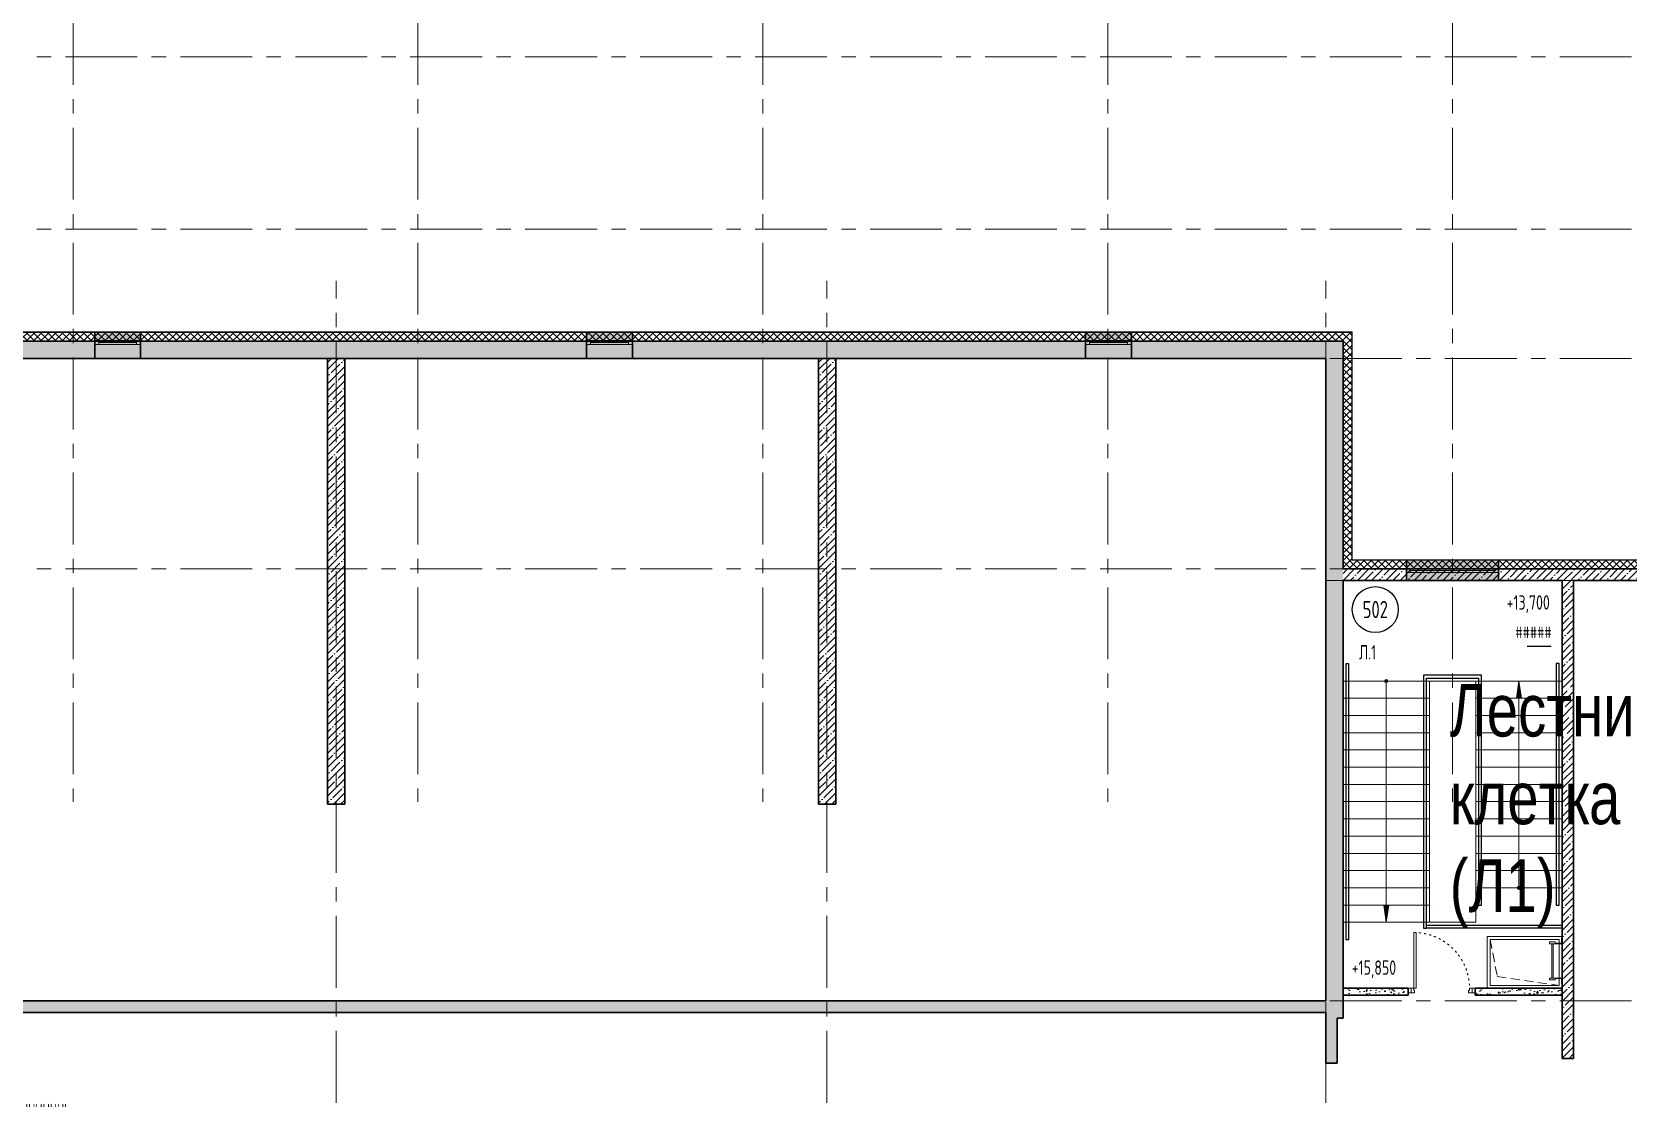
# Model space of a CAD drawing. Header units: millimetres. Extents: x -13407 to 8917537, y -2611 to 109271.
# Drawn here: x 28853 to 56624, y 18269 to 36828 of the extents above; entities that cross this region are included whole.
import ezdxf
from ezdxf import colors
from ezdxf.entities.mleader import LeaderData, LeaderLine
from ezdxf.enums import TextEntityAlignment as Align
from ezdxf.math import Vec2, Vec3

# ---------------------------------------------------------------- set-up
doc = ezdxf.new("R2018")
doc.units = ezdxf.units.MM
for name, pattern in [('ACAD_ISO03W100', [30, 12, -18]), ('CENTER', [2, 1.25, -0.25, 0.25, -0.25]), ('DASHED', [19.05, 12.7, -6.35]), ('HIDDEN2', [4.7625, 3.175, -1.5875])]:
    doc.linetypes.add(name, pattern=pattern)
doc.layers.get('Defpoints').update_dxf_attribs({"color": 6})
for name, color, linetype, lineweight in [('АР_Двери', 5, 'Continuous', 18), ('АР_Двери фасада', 1, 'Continuous', 15), ('АР_Лестницы', 250, 'Continuous', 15), ('АР_Лестницы ограждение', 94, 'Continuous', 25), ('АР_Маркер экспликации', 239, 'Continuous', 13), ('АР_Навесной фасад', 5, 'Continuous', 5), ('АР_Номер помещения', 1, 'Continuous', 25), ('АР_Окна БЛОК', 250, 'Continuous', 13), ('АР_Оси', 193, 'Continuous', 9), ('АР_Отметки', 250, 'Continuous', 15), ('АР_Перегородки газоблок', 165, 'Continuous', 30), ('АР_Перегородки газоблок_Штрих', 165, 'Continuous', 5), ('АР_Помещения_площадь', 19, 'Continuous', 9), ('АР_стены', 250, 'Continuous', 30), ('АР_Сущ Несущая стена', 202, 'Continuous', 30), ('АР_тонкая линия', 250, 'Continuous', 0), ('АР_Утеплитель', 250, 'Continuous', 9), ('АР_Штриховка монолит', 250, 'Continuous', 9), ('Специальное оборудование', 7, 'Continuous', 9), ('СТЕНЫ кирпич ЛИДЕР', 250, 'Continuous', 15)]:
    doc.layers.add(name, color=color, linetype=linetype, lineweight=lineweight)
doc.layers.add('АР_Названия помещений', color=124, linetype='Continuous', lineweight=5, plot=False)
doc.styles.add('ISOCPEUR', font='isocpeur.ttf', dxfattribs={"width": 0.7})
doc.styles.get("Standard").update_dxf_attribs({"font": 'arial.ttf'})
pattern_1 = [(45, (-945096.63, 49153.53), (-61.871843, 61.871843), []), (135, (-945096.63, 49153.53), (-61.871843, -61.871843), [])]
pattern_2 = [(45, (-951587.81, 109999.9), (-123.743687, 123.743687), []), (45, (-951464.07, 109999.9), (-123.743687, 123.743687), [218.75, -43.75, 0, -43.75])]
pattern_3 = [(50, (-329554.61, -54935.75), (215.178055, -18.82564), [22.5, -247.5]), (355, (-329554.61, -54935.75), (-41.6254, 225.65764), [18, -198]), (100.451444, (-329536.68, -54937.32), (173.55265, 206.832), [19.12206, -210.34263]), (46.1842, (-329554.61, -54875.75), (320.1724, -49.65578), [33.75, -371.25]), (96.63564, (-329527.93, -54879.9), (280.39858, 292.23558), [28.6831, -315.51413]), (351.18416, (-329554.6, -54875.75), (280.39858, 292.23558), [27, -297]), (21, (-329524.61, -54890.75), (179.072116, -120.78567), [22.5, -247.5]), (326, (-329524.61, -54890.75), (72.9946, 217.54501), [18, -198]), (71.451445, (-329509.7, -54900.82), (252.06671, 96.75935), [19.12206, -210.34263]), (37.5, (-329554.615, -54935.754), (3.647957, 99.868156), [0, -195.6, 0, -201, 0, -198.75]), (7.5, (-329554.61, -54935.75), (78.92086, 118.323514), [0, -114.6, 0, -191.1, 0, -75.75]), (327.5, (-329621.515, -54935.754), (160.146731, -6.766462), [0, -75, 0, -234, 0, -310.5]), (317.5, (-329651.51, -54935.75), (174.95585, 30.031495), [0, -97.5, 0, -155.4, 0, -220.5])]

# ---------------------------------------------------------------- blocks, each defined once
blk = doc.blocks.new('*U15')
at = {"true_color": 0xffffff}
h = blk.add_hatch(color=7, dxfattribs=at)
h.dxf.hatch_style = 1
h.paths.add_polyline_path([(-1600, -140), (0, -140), (0, 220), (-1600, 220)])
at = {"lineweight": 30}
for p, q in [((-1600, -140), (-1600, 220)), ((0, -140), (0, 220))]:
    blk.add_line(p, q, dxfattribs=at)
for p, q in [((0, 220), (-1600, 220)), ((-1600, 70), (0, 70)), ((-1600, 0), (0, 0)), ((-1530, 0), (-1530, 70)), ((-1530, 35), (-70, 35)), ((-70, 0), (-70, 70)), ((-1600, -140), (0, -140)), ((-1600, -140), (-1600, -140)), ((-1600, -140), (-1600, -140)), ((0, -140), (0, -140)), ((0, -140), (0, -140))]:
    blk.add_line(p, q)
blk = doc.blocks.new('*U19')
at = {"true_color": 0xffffff}
h = blk.add_hatch(color=7, dxfattribs=at)
h.dxf.hatch_style = 1
h.paths.add_polyline_path([(-800, -240), (0, -240), (0, 220), (-800, 220)])
at = {"lineweight": 30}
for p, q in [((-800, -240), (-800, 220)), ((0, -240), (0, 220))]:
    blk.add_line(p, q, dxfattribs=at)
for p, q in [((0, 220), (-800, 220)), ((-800, 70), (0, 70)), ((-800, 0), (0, 0)), ((-730, 0), (-730, 70)), ((-730, 35), (-70, 35)), ((-70, 0), (-70, 70)), ((-800, -240), (0, -240)), ((-800, -240), (-800, -240)), ((-800, -240), (-800, -240)), ((0, -240), (0, -240)), ((0, -240), (0, -240))]:
    blk.add_line(p, q)
blk = doc.blocks.new('_DotSmall')
at = {"color": 0, "linetype": 'ByBlock', "const_width": 0.5}
blk.add_lwpolyline([(-0.0625, 0, 1), (0.0625, 0, 1)], format="xyb", close=True, dxfattribs=at)
blk = doc.blocks.new('*U23')
for points in [[(0, 0), (0, -80), (55, -80), (55, 0), (0, 0)], [(55, -80), (55, 0), (115, 0), (115, -40), (100, -40), (100, -80), (55, -80)], [(1115, -80), (1115, 0), (1055, 0), (1055, -40), (1070, -40), (1070, -80), (1115, -80)], [(1170, 0), (1170, -80), (1115, -80), (1115, 0), (1170, 0)]]:
    blk.add_lwpolyline(points)
blk.add_lwpolyline([(100, -80), (100, -1050), (140, -1050), (140, -80)], close=True)
at = {"linetype": 'ACAD_ISO03W100', "ltscale": 3}
blk.add_arc((100, -80), 970, 270, 0, dxfattribs=at)
blk = doc.blocks.new('*U101')
at = {"layer": 'Defpoints', "color": 7}
blk.add_line((-14083, 1130), (-14505, 1130), dxfattribs=at)
at = {"layer": 'АР_Номер помещения', "color": 7}
blk.add_circle((-17144, 1776), 400, dxfattribs=at)
at = {"layer": 'Defpoints', "color": 7, "style": 'ISOCPEUR', "width": 0.7}
blk.add_attdef('ПЛОЩАДЬ_ПОМЕЩЕНИЯ', text='', height=200, dxfattribs=at).set_placement((-14078, 1376), align=Align.MIDDLE_RIGHT)
at = {"layer": 'Defpoints', "color": 7, "style": 'ISOCPEUR', "width": 0.7, "flags": 1}
blk.add_attdef('КАТЕГОРИЯ', (-499, -2092), '', height=250, dxfattribs=at)
at = {"layer": 'АР_Номер помещения', "color": 7, "style": 'ISOCPEUR', "width": 0.7}
blk.add_attdef('НОМЕР_ПОМЕЩЕНИЯ', text='', height=300, dxfattribs=at).set_placement((-17144, 1776), align=Align.MIDDLE_CENTER)
at = {"layer": 'АР_Помещения_площадь', "color": 7, "lineweight": 30, "width": 0.7, "flags": 104}
blk.add_attdef('ИМЯ_ПОМЕЩЕНИЯ', text='', height=100, dxfattribs=at).set_placement((158, 1217), align=Align.MIDDLE_CENTER)
blk = doc.blocks.new('*U102')
at = {"layer": 'Defpoints', "color": 7}
blk.add_line((-14818, 1761), (-15240, 1761), dxfattribs=at)
at = {"layer": 'АР_Номер помещения', "color": 7}
blk.add_circle((-16689, 2922), 400, dxfattribs=at)
at = {"layer": 'Defpoints', "color": 7, "style": 'ISOCPEUR', "width": 0.7}
blk.add_attdef('ПЛОЩАДЬ_ПОМЕЩЕНИЯ', text='', height=200, dxfattribs=at).set_placement((-14813, 2007), align=Align.MIDDLE_RIGHT)
at = {"layer": 'Defpoints', "color": 7, "style": 'ISOCPEUR', "width": 0.7, "flags": 1}
blk.add_attdef('КАТЕГОРИЯ', (-499, -2092), '', height=250, dxfattribs=at)
at = {"layer": 'АР_Номер помещения', "color": 7, "style": 'ISOCPEUR', "width": 0.7}
blk.add_attdef('НОМЕР_ПОМЕЩЕНИЯ', text='', height=300, dxfattribs=at).set_placement((-16689, 2922), align=Align.MIDDLE_CENTER)
at = {"layer": 'АР_Помещения_площадь', "color": 7, "lineweight": 30, "width": 0.7, "flags": 104}
blk.add_attdef('ИМЯ_ПОМЕЩЕНИЯ', text='', height=100, dxfattribs=at).set_placement((158, 1217), align=Align.MIDDLE_CENTER)
blk = doc.blocks.new('*U29')
h = blk.add_hatch(color=256)
h.dxf.hatch_style = 1
edge = h.paths.add_edge_path()
edge.add_arc((0, 0), 27.6, 359.64, 719.64)
h = blk.add_hatch(color=256)
h.dxf.hatch_style = 1
h.paths.add_polyline_path([(3300, -44), (3300, 44), (3600, 0)])
blk.add_line((3600, 0), (0, 0))
blk.add_lwpolyline([(3300, 44), (3300, -44), (3600, 0), (3300, 44)])
blk.add_circle((0, 0), 27.6)
blk = doc.blocks.new('*U30')
h = blk.add_hatch(color=256)
h.dxf.hatch_style = 1
edge = h.paths.add_edge_path()
edge.add_arc((0, 0), 27.6, 359.64, 719.64)
h = blk.add_hatch(color=256)
h.dxf.hatch_style = 1
h.paths.add_polyline_path([(3900, -44), (3900, 44), (4200, 0)])
blk.add_line((4200, 0), (0, 0))
blk.add_lwpolyline([(3900, 44), (3900, -44), (4200, 0), (3900, 44)])
blk.add_circle((0, 0), 27.6)
blk = doc.blocks.new('A$C9b338701')
at = {"layer": 'Специальное оборудование'}
for p, q in [((-95.2875, 208.6161), (-95.2875, 217.5096)), ((-95.2875, 217.5096), (0, 217.5096)), ((-8.8935, 208.6161), (-95.2875, 208.6161)), ((0, 96.8121), (-31.7625, 96.8121)), ((-31.7625, 96.8121), (-31.7625, 0)), ((-31.7625, 0), (0, 0)), ((-8.8935, 96.8121), (-8.8935, 208.6161)), ((0, 217.5096), (0, 96.8121)), ((0, 0), (0, 96.8121)), ((598.775, 64.5414), (0, 64.5414)), ((0, 39.1314), (598.775, 39.1314)), ((598.775, 217.5096), (694.0625, 217.5096)), ((598.775, 96.8121), (598.775, 217.5096)), ((630.5375, 96.8121), (598.775, 96.8121)), ((598.775, 96.8121), (598.775, 0)), ((598.775, 0), (630.5375, 0)), ((694.0625, 208.6161), (607.6685, 208.6161)), ((607.6685, 208.6161), (607.6685, 96.8121)), ((630.5375, 0), (630.5375, 96.8121)), ((694.0625, 217.5096), (694.0625, 208.6161))]:
    blk.add_line(p, q, dxfattribs=at)

msp = doc.modelspace()

# ---------------------------------------------------------------- hatches: boundary and pattern name
at = {"layer": 'АР_Перегородки газоблок_Штрих', "ltscale": 100}
h = msp.add_hatch(dxfattribs=at)
h.set_pattern_fill('AR-CONC', color=256, scale=30)
h.set_pattern_definition(pattern_3)
h.paths.add_polyline_path([(52795, 20180), (52756.1, 20180), (51665, 20180), (51665, 20060), (52795, 20060)])
h = msp.add_hatch(dxfattribs=at)
h.set_pattern_fill('AR-CONC', color=256, scale=30)
h.set_pattern_definition(pattern_3)
h.paths.add_polyline_path([(55475, 20180), (53965, 20180), (53965, 20060), (55475, 20060)])
at = {"layer": 'АР_Утеплитель', "ltscale": 100}
h = msp.add_hatch(dxfattribs=at)
h.set_pattern_fill('ANSI37', color=256, scale=700)
h.set_pattern_definition(pattern_1)
edge = h.paths.add_edge_path()
edge.add_line((38990.3, 11040), (39140.7, 11040))
edge.add_arc((34350.7, 11337), 4799.2, 356.45146, 359.43836)
edge.add_line((39149.7, 11290), (47385, 11290))
edge.add_line((47385, 11290), (47385, 6100))
edge.add_line((47385, 6100), (55265, 6100))
edge.add_line((55265, 6100), (55265, -250))
edge.add_line((55265, -250), (68665, -250))
edge.add_line((68665, -250), (68665, 9760))
edge.add_line((68665, 9760), (62315, 9760))
edge.add_line((62315, 9760), (62315, 27630))
edge.add_line((62315, 27630), (51815, 27630))
edge.add_line((51815, 27630), (51815, 31595))
edge.add_line((51815, 31595), (16715, 31595))
edge.add_line((16715, 31595), (16715, 27630))
edge.add_line((16715, 27630), (11889.8, 27630))
edge.add_line((11889.8, 27630), (11889.8, 27480))
edge.add_line((11889.8, 27480), (16865, 27480))
edge.add_line((16865, 27480), (16865, 31445))
edge.add_line((16865, 31445), (51665, 31445))
edge.add_line((51665, 31445), (51665, 27480))
edge.add_line((51665, 27480), (62165, 27480))
edge.add_line((62165, 27480), (62165, 9610))
edge.add_line((62165, 9610), (68515, 9610))
edge.add_line((68515, 9610), (68515, -100))
edge.add_line((68515, -100), (55415, -100))
edge.add_line((55415, -100), (55415, 6250))
edge.add_line((55415, 6250), (47535, 6250))
edge.add_line((47535, 6250), (47535, 11440))
edge.add_line((47535, 11440), (38999.7, 11440))
edge.add_arc((34187.5, 11353.5), 4812.9, -3.73457, 1.02993, ccw=False)
h = msp.add_hatch(dxfattribs=at)
h.set_pattern_fill('ANSI37', color=256, scale=700)
h.set_pattern_definition(pattern_1)
edge = h.paths.add_edge_path()
edge.add_line((29537.4, 11040.6), (29687.4, 11040))
edge.add_arc((-4495.8, 11240), 34183.8, 359.66478, 360.33522)
edge.add_line((29687.4, 11440), (21120, 11440))
edge.add_line((21120, 11440), (21120, 6250))
edge.add_line((21120, 6250), (13000, 6250))
edge.add_line((13000, 6250), (13000, -100))
edge.add_line((13000, -100), (-100, -100))
edge.add_line((-100, -100), (-100, 9610))
edge.add_line((-100, 9610), (6250, 9610))
edge.add_line((6250, 9610), (6250, 27480))
edge.add_line((6250, 27480), (16865, 27480))
edge.add_line((16865, 27480), (16865, 27630))
edge.add_line((16865, 27630), (6100, 27630))
edge.add_line((6100, 27630), (6100, 9760))
edge.add_line((6100, 9760), (-250, 9760))
edge.add_line((-250, 9760), (-250, -250))
edge.add_line((-250, -250), (13150, -250))
edge.add_line((13150, -250), (13150, 6100))
edge.add_line((13150, 6100), (21270, 6100))
edge.add_line((21270, 6100), (21270, 11290))
edge.add_line((21270, 11290), (29537.4, 11290))
edge.add_arc((-974420.1, 11227.6), 1003957.4, -0.0106768, 0.0035589, ccw=False)
at = {"layer": 'АР_Штриховка монолит', "ltscale": 100}
h = msp.add_hatch(dxfattribs=at)
h.set_pattern_fill('ANSI35', color=256, scale=700)
h.set_pattern_definition(pattern_2)
h.paths.add_polyline_path([(17995, 19760), (17995, 19960), (17165, 19960), (17165, 31145), (51365, 31145), (51365, 31445), (16865, 31445), (16865, 27480), (16865, 27280), (16865, 19960), (16965, 19960), (16965, 18870), (17165, 18870), (17165, 19760)])
h.paths.add_polyline_path([(19995, 19960), (19995, 19760), (20920, 19760), (20920, 18660), (21120, 18660), (21120, 19760), (40410, 19760), (40410, 19960)])
h = msp.add_hatch(dxfattribs=at)
h.set_pattern_fill('ANSI35', color=256, scale=700)
h.set_pattern_definition(pattern_2)
h.paths.add_polyline_path([(51665, 31445), (51365, 31445), (51365, 31145), (51365, 19960), (40410, 19960), (40410, 19760), (47535, 19760), (47735, 19760), (51365, 19760), (51365, 18877.5), (51565, 18877.5), (51565, 19660), (51665, 19660), (51665, 27280), (51665, 27280.3), (51665, 27480.3), (51665, 27480)])
h = msp.add_hatch(dxfattribs=at)
h.set_pattern_fill('ANSI35', color=256, scale=700)
h.set_pattern_definition([(45, (-940207.81, 121934.54), (-123.743687, 123.743687), []), (45, (-940084.07, 121934.54), (-123.743687, 123.743687), [218.75, -43.75, 0, -43.75])])
h.paths.add_polyline_path([(34295, 31145), (33995, 31145), (33995, 23384.6), (34295, 23384.6)])
h = msp.add_hatch(dxfattribs=at)
h.set_pattern_fill('ANSI35', color=256, scale=700)
h.set_pattern_definition([(45, (-931662.81, 121934.54), (-123.743687, 123.743687), []), (45, (-931539.07, 121934.54), (-123.743687, 123.743687), [218.75, -43.75, 0, -43.75])])
h.paths.add_polyline_path([(42840, 31145), (42540, 31145), (42540, 23384.6), (42840, 23384.6)])
h = msp.add_hatch(dxfattribs=at)
h.set_pattern_fill('ANSI35', color=256, scale=700)
h.set_pattern_definition(pattern_2)
h.paths.add_polyline_path([(62165, 27480), (51665, 27480), (51665, 27280), (55475, 27280), (55475.1, 18959.6), (55675.1, 18959.6), (55675, 27280), (61965, 27280), (62165, 27280)])

# ---------------------------------------------------------------- linework, layer by layer
at = {"layer": 'АР_Двери', "ltscale": 75}
for points in [[(54175, 20180), (55475, 20180), (55475, 21080), (54175, 21080)], [(54225, 20230), (55425, 20230), (55425, 21030), (54225, 21030)], [(54225, 20230), (55425, 20230), (55425, 21030), (54225, 21030)]]:
    msp.add_lwpolyline(points, close=True, dxfattribs=at)
at = {"layer": 'АР_Двери фасада', "linetype": 'HIDDEN2', "lineweight": 15, "ltscale": 50}
msp.add_lwpolyline([(54225, 21030), (54348, 20383.6), (55425, 20230)], dxfattribs=at)
at = {"layer": 'АР_Лестницы', "color": 18, "ltscale": 100, "true_color": 0x000000}
for p, q in [((53972.7, 25528.5), (51665, 25528.6)), ((55475, 25528.6), (53972.6, 25528.6)), ((53167.4, 25228.6), (51665, 25228.6)), ((55475, 25228.6), (53972.6, 25228.6)), ((53167.4, 24928.6), (51665, 24928.6)), ((55475, 24928.6), (53972.6, 24928.6)), ((53167.4, 24628.6), (51665, 24628.6)), ((55475, 24628.6), (53972.6, 24628.6)), ((53167.4, 24328.6), (51665, 24328.6)), ((55475, 24328.6), (53972.6, 24328.6)), ((53167.4, 24028.6), (51665, 24028.6)), ((55475, 24028.6), (53972.6, 24028.6)), ((53167.4, 23728.6), (51665, 23728.6)), ((55475, 23728.6), (53972.6, 23728.6)), ((53167.4, 23428.6), (51665, 23428.6)), ((55475, 23428.6), (53972.6, 23428.6)), ((53167.4, 23128.6), (51665, 23128.6)), ((55475, 23128.6), (53972.6, 23128.6)), ((53167.4, 22828.6), (51665, 22828.6)), ((55475, 22828.6), (53972.6, 22828.6)), ((53167.4, 22528.6), (51665, 22528.6)), ((55475, 22528.6), (53972.6, 22528.6)), ((53167.4, 22228.6), (51665, 22228.6)), ((55475, 22228.6), (53972.6, 22228.6)), ((53167.4, 21928.6), (51665, 21928.6)), ((55475, 21928.6), (53972.6, 21928.6)), ((53167.4, 21628.6), (51665, 21628.6)), ((53167.4, 21328.6), (51665, 21328.6)), ((53167.6, 21328.6), (53972.7, 21328.6))]:
    msp.add_line(p, q, dxfattribs=at)
at = {"layer": 'АР_Лестницы', "ltscale": 100}
for points in [[(53167.6, 21328.6), (53167.6, 25528.5)], [(53972.6, 21328.6), (53972.7, 25528.6)]]:
    msp.add_lwpolyline(points, dxfattribs=at)
at = {"layer": 'АР_Лестницы ограждение', "ltscale": 100}
for p, q in [((53117.4, 21279.6), (55475.1, 21279.6)), ((53117.4, 21229.6), (55475.1, 21229.6))]:
    msp.add_line(p, q, dxfattribs=at)
for points in [[(51715.3, 21028.6), (51765.3, 21028.6), (51765.3, 25828.7), (51715.3, 25828.7)], [(55375, 21628.6), (55425, 21628.6), (55425, 25830.9), (55375, 25830.9)]]:
    msp.add_lwpolyline(points, close=True, dxfattribs=at)
for points in [[(53117.4, 25578.5), (54022.6, 25578.5), (54022.6, 23870.9), (54022.6, 21628.6), (54072.6, 21628.6), (54072.6, 23870.9), (54072.6, 25628.5), (53067.4, 25628.5)], [(53067.4, 25628.5), (53067.4, 21228.6), (53117.4, 21228.6), (53117.4, 25578.5)], [(53323.1, 21607.3), (53323.1, 21607.3)]]:
    msp.add_lwpolyline(points, dxfattribs=at)
at = {"layer": 'АР_Навесной фасад', "ltscale": 100}
for p, q in [((16705, 31605), (51825, 31605)), ((16715, 31595), (51815, 31595)), ((51815, 31595), (51815, 27630)), ((51825, 31605), (51825, 27640)), ((62315, 27630), (51815, 27630)), ((62325, 27640), (51825, 27640))]:
    msp.add_line(p, q, dxfattribs=at)
at = {"layer": 'АР_Оси', "linetype": 'CENTER', "ltscale": 1000}
for p, q in [((29569.9, 79157.5), (29569.9, 23425.1)), ((35569.9, 79157.5), (35569.9, 23425.1)), ((41569.9, 79157.5), (41569.9, 23425.1)), ((47569.9, 79157.5), (47569.9, 23425.1)), ((53569.9, 79157.5), (53569.9, 23425.1)), ((-12563.8, 36395), (70614.6, 36395)), ((-12563.8, 33395), (70614.6, 33395)), ((34145, -1811.3), (34145, 32496.2)), ((42685, -1811.3), (42685, 32496.2)), ((51365, -1811.3), (51365, 32496.2)), ((-12563.8, 31145), (70614.6, 31145)), ((-12563.8, 27480), (71033.4, 27480)), ((-12563.8, 19960), (71033.4, 19960)), ((-12563.8, 19960), (71033.4, 19960))]:
    msp.add_line(p, q, dxfattribs=at)
at = {"layer": 'АР_Перегородки газоблок', "ltscale": 100}
for points in [[(51665, 20180), (52795, 20180)], [(52795, 20060), (51665, 20060)], [(52795, 20180), (52795, 20060)], [(53965, 20180), (55475, 20180)], [(53965, 20060), (53965, 20180)], [(55475, 20060), (53965, 20060)]]:
    msp.add_lwpolyline(points, dxfattribs=at)
at = {"layer": 'АР_стены', "linetype": 'DASHED', "lineweight": 15, "ltscale": 200}
msp.add_lwpolyline([(54225, 20230), (55425, 20230), (55425, 21030), (54225, 21030)], close=True, dxfattribs=at)
at = {"layer": 'АР_Сущ Несущая стена', "ltscale": 100}
for p, q in [((16865, 31445), (51665, 31445)), ((51665, 31445), (51665, 27480)), ((17165, 31145), (51365, 31145)), ((33995, 31145), (33995, 23384.6)), ((34295, 31145), (34294.9, 23384.6)), ((42540, 31145), (42540, 23384.6)), ((42840, 31145), (42840, 23384.6)), ((51365, 31145), (51365, 19960)), ((62165, 27480), (51665, 27480)), ((51665, 27280), (51665, 19660)), ((55475, 27280), (51665, 27280)), ((55475, 27280), (55475, 18959.6)), ((61965, 27280), (55675, 27280)), ((55675, 27280), (55675, 18959.6)), ((33995, 23384.6), (34295, 23384.6)), ((42540, 23384.6), (42840, 23384.6)), ((19995, 19960), (51365, 19960)), ((21120, 19760), (51365, 19760)), ((51365, 19760), (51365, 18877.5)), ((51565, 19660), (51665, 19660)), ((51565, 19660), (51565, 18877.5)), ((55675, 18959.6), (55475, 18959.6)), ((51365, 18877.5), (51565, 18877.5))]:
    msp.add_line(p, q, dxfattribs=at)
at = {"layer": 'АР_тонкая линия', "color": 18, "ltscale": 100, "true_color": 0x000000}
msp.add_lwpolyline([(17165, 31145), (51365, 31145), (51365, 27280), (61965, 27280), (61965, 9410), (68315.4, 9410), (68315.4, 100), (55615, 100), (55615, 6450), (47735, 6450), (47735, 11640), (38600.8, 11640)], dxfattribs=at)
at = {"layer": 'СТЕНЫ кирпич ЛИДЕР', "linetype": 'Continuous', "ltscale": 100}
msp.add_lwpolyline([(43578, 31148.3), (43698, 31148.3)], dxfattribs=at)

# ---------------------------------------------------------------- block references
at = {"layer": 'Defpoints', "color": 3, "lineweight": 30, "ltscale": 100, "rotation": 270}
msp.add_blockref('A$C9b338701', (55257.8, 20956.5), dxfattribs=at)
at = {"layer": 'АР_Двери', "xscale": -1, "rotation": 180}
msp.add_blockref('*U23', (52795, 20100), dxfattribs=at)
at = {"layer": 'АР_Лестницы', "ltscale": 100, "xscale": -1}
for name, p, rotation in [('*U30', (52416.2, 25528.5), 90), ('*U29', (54723.8, 21928.6), 270)]:
    msp.add_blockref(name, p, dxfattribs=dict(at, rotation=rotation))
at = {"layer": 'АР_Маркер экспликации', "color": 7}
ref = msp.add_blockref('*U101', (69370.3, 24997.2), dxfattribs=at)
ref.add_attrib('НОМЕР_ПОМЕЩЕНИЯ', '502', dxfattribs={"layer": 'АР_Номер помещения', "color": 7, "height": 300, "style": 'ISOCPEUR', "width": 0.7}).set_placement((52226, 26773), align=Align.MIDDLE_CENTER)
lines = msp.add_mtext('\\W0.8000;Лестничная клетка (Л1)', dxfattribs={"layer": 'АР_Названия помещений', "insert": (53521.6, 25479.2), "char_height": 916.195, "width": 926.94, "attachment_point": 1})
ref.add_attrib('ИМЯ_ПОМЕЩЕНИЯ', '', (53521.6, 25479.2), dxfattribs={"flags": 104}).embed_mtext(lines)
ref.add_attrib('ПЛОЩАДЬ_ПОМЕЩЕНИЯ', '#####', dxfattribs={"layer": 'Defpoints', "color": 7, "height": 200, "style": 'ISOCPEUR', "width": 0.7}).set_placement((55292.3, 26373.3), align=Align.MIDDLE_RIGHT)
ref = msp.add_blockref('*U102', (44291.2, 16061.1), dxfattribs=at)
ref.add_attrib('НОМЕР_ПОМЕЩЕНИЯ', '503', dxfattribs={"layer": 'АР_Номер помещения', "color": 7, "height": 300, "style": 'ISOCPEUR', "width": 0.7}).set_placement((27602.1, 18983.6), align=Align.MIDDLE_CENTER)
lines = msp.add_mtext('\\W0.8000;Техническое помещение', dxfattribs={"layer": 'АР_Названия помещений', "insert": (28003.9, 17110.6), "char_height": 1270.08, "width": 926.94, "attachment_point": 1})
ref.add_attrib('ИМЯ_ПОМЕЩЕНИЯ', '', (28003.9, 17110.6), dxfattribs={"flags": 104}).embed_mtext(lines)
ref.add_attrib('ПЛОЩАДЬ_ПОМЕЩЕНИЯ', '#######', dxfattribs={"layer": 'Defpoints', "color": 7, "height": 200, "style": 'ISOCPEUR', "width": 0.7}).set_placement((29478.3, 18068.2), align=Align.MIDDLE_RIGHT)
at = {"layer": 'АР_Окна БЛОК'}
for name, p in [('*U19', (30745, 31385)), ('*U19', (39300, 31385)), ('*U19', (47985, 31385)), ('*U15', (54370, 27420))]:
    msp.add_blockref(name, p, dxfattribs=at)

# ---------------------------------------------------------------- leaders
at = {"layer": 'АР_Отметки'}
ml = msp.add_multileader_mtext('Standard', dxfattribs=at)
ml.set_content('+13,700', color=256, style='ISOCPEUR')
ml.set_leader_properties(color=256, linetype='Continuous', lineweight=-1)
ml.set_arrow_properties(name='DOTSMALL')
ml.build(insert=Vec2(0, 0))
ml.multileader.update_dxf_attribs({"has_text_frame": 1, "text_left_attachment_type": 4, "text_right_attachment_type": 4, "dogleg_length": 100, "arrow_head_size": 180})
ctx = ml.context
ctx.base_point, ctx.char_height, ctx.arrow_head_size, ctx.landing_gap_size, ctx.plane_origin = Vec3(54460.3, 26688.1), 250, 180, 50, Vec3(54210.9, 26027.3)
ctx.left_attachment, ctx.right_attachment = 4, 4
notes = []
notes.append((ctx, [(0, (0, 0, 0), (0, 0), (1, 0), 1, [])]))
ctx.mtext.insert, ctx.mtext.width, ctx.mtext.line_spacing_style, ctx.mtext.flow_direction = Vec3(54510.3, 27021.5), 852.697, 2, 5
ml = msp.add_multileader_mtext('Standard', dxfattribs=at)
ml.set_content('Л.1', color=256, style='ISOCPEUR')
ml.set_leader_properties(color=256, linetype='Continuous', lineweight=-1)
ml.set_arrow_properties(name='DOTSMALL')
ml.build(insert=Vec2(0, 0))
ml.multileader.update_dxf_attribs({"has_text_frame": 1, "text_left_attachment_type": 4, "text_right_attachment_type": 4, "dogleg_length": 100, "arrow_head_size": 180})
ctx = ml.context
ctx.base_point, ctx.char_height, ctx.arrow_head_size, ctx.landing_gap_size, ctx.plane_origin = Vec3(51892.5, 25820.8, 0), 250, 180, 50, Vec3(38996.5, 13280, 0)
ctx.left_attachment, ctx.right_attachment = 4, 4
notes.append((ctx, [(0, (0, 0, 0), (0, 0), (1, 0), 1, [])]))
ctx.mtext.insert, ctx.mtext.width, ctx.mtext.line_spacing_style, ctx.mtext.flow_direction = Vec3(51942.5, 26154.2, 0), 852.697, 2, 5
ml = msp.add_multileader_mtext('Standard', dxfattribs=at)
ml.set_content('+15,850', color=256, style='ISOCPEUR')
ml.set_leader_properties(color=256, linetype='Continuous', lineweight=-1)
ml.set_arrow_properties(name='DOTSMALL')
ml.build(insert=Vec2(0, 0))
ml.multileader.update_dxf_attribs({"has_text_frame": 1, "text_left_attachment_type": 4, "text_right_attachment_type": 4, "dogleg_length": 100, "arrow_head_size": 180})
ctx = ml.context
ctx.base_point, ctx.char_height, ctx.arrow_head_size, ctx.landing_gap_size, ctx.plane_origin = Vec3(51765.3, 20331.7), 250, 180, 50, Vec3(52690.3, 17988.1)
ctx.left_attachment, ctx.right_attachment = 4, 4
notes.append((ctx, [(0, (0, 0, 0), (0, 0), (1, 0), 1, [])]))
ctx.mtext.insert, ctx.mtext.width, ctx.mtext.line_spacing_style, ctx.mtext.flow_direction = Vec3(51815.3, 20665.1), 852.697, 2, 5
for ctx, leaders in notes:
    for number, flags, end, landing, length, lines in leaders:
        leader = LeaderData()
        leader.index, (leader.has_last_leader_line, leader.has_dogleg_vector, leader.attachment_direction) = number, flags
        leader.last_leader_point, leader.dogleg_vector, leader.dogleg_length = Vec3(end), Vec3(landing), length
        for number, points, colour, breaks in lines:
            line = LeaderLine()
            line.index, line.vertices, line.color, line.breaks = number, Vec3.list(points), colors.encode_raw_color(colour), breaks
            leader.lines.append(line)
        ctx.leaders.append(leader)

doc.saveas('drawing.dxf')
